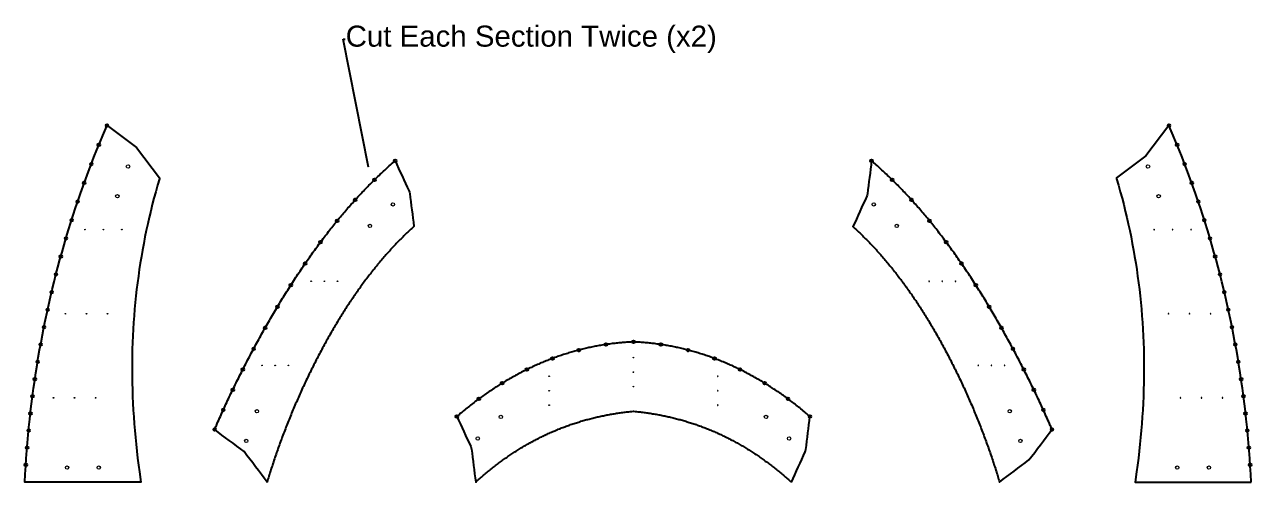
# Model space of a CAD drawing. Header units: inches. Extents: x 27 to 260, y 20 to 257.
# Drawn here: x 27.4 to 260.4, y 19.7 to 106.8 of the extents above; entities that cross this region are included whole.
import ezdxf
from ezdxf import colors
from ezdxf.entities.mleader import LeaderData, LeaderLine
from ezdxf.math import Vec2, Vec3

# ---------------------------------------------------------------- set-up
doc = ezdxf.new("R2010")
doc.units = ezdxf.units.IN
doc.header["$MEASUREMENT"] = 0
doc.layers.add('Annotation', color=7, linetype='Continuous', lineweight=9)
doc.layers.add('Drilling', color=3, linetype='Continuous', lineweight=13)
doc.layers.add('Rib Indication', color=1, linetype='Continuous')
doc.styles.get("Standard").update_dxf_attribs({"font": 'Arial.ttf'})

# ---------------------------------------------------------------- blocks, each defined once
blk = doc.blocks.new('*U220')
at = {"layer": 'Drilling'}
blk.add_circle((0, 0), 0.0625, dxfattribs=at)
blk = doc.blocks.new('*U221')
at = {"layer": 'Drilling', "color": 0, "linetype": 'ByBlock', "lineweight": -2, "transparency": 16777216}
for p in [(0, 0), (4, 0), (8, 0)]:
    blk.add_blockref('*U220', p, dxfattribs=at)
blk = doc.blocks.new('*U222')
at = {"layer": 'Drilling'}
blk.add_circle((0, 0), 0.0625, dxfattribs=at)
blk = doc.blocks.new('*U223')
at = {"layer": 'Drilling', "color": 0, "linetype": 'ByBlock', "lineweight": -2, "transparency": 16777216}
for p in [(0, 0), (4, 0), (8, 0)]:
    blk.add_blockref('*U222', p, dxfattribs=at)
blk = doc.blocks.new('*U224')
at = {"layer": 'Drilling'}
blk.add_circle((0, 0), 0.0625, dxfattribs=at)
blk = doc.blocks.new('*U225')
at = {"layer": 'Drilling', "color": 0, "linetype": 'ByBlock', "lineweight": -2, "transparency": 16777216}
for p in [(0, 0), (3.5, 0), (7, 0)]:
    blk.add_blockref('*U224', p, dxfattribs=at)
blk = doc.blocks.new('*U226')
at = {"layer": 'Drilling'}
blk.add_circle((0, 0), 0.0625, dxfattribs=at)
blk = doc.blocks.new('*U227')
at = {"layer": 'Drilling', "color": 0, "linetype": 'ByBlock', "lineweight": -2, "transparency": 16777216}
for p in [(0, 0), (2.75, 0), (5.5, 0)]:
    blk.add_blockref('*U226', p, dxfattribs=at)
blk = doc.blocks.new('*U228')
at = {"layer": 'Drilling'}
blk.add_circle((0, 0), 0.0625, dxfattribs=at)
blk = doc.blocks.new('*U229')
at = {"layer": 'Drilling', "color": 0, "linetype": 'ByBlock', "lineweight": -2, "transparency": 16777216}
for p in [(0, 0), (2.75, 0), (5.5, 0)]:
    blk.add_blockref('*U228', p, dxfattribs=at)
blk = doc.blocks.new('*U230')
at = {"layer": 'Drilling'}
blk.add_circle((0, 0), 0.0625, dxfattribs=at)
blk = doc.blocks.new('*U231')
at = {"layer": 'Drilling', "color": 0, "linetype": 'ByBlock', "lineweight": -2, "transparency": 16777216}
for p in [(0, 0), (2.75, 0), (5.5, 0)]:
    blk.add_blockref('*U230', p, dxfattribs=at)
blk = doc.blocks.new('*U232')
at = {"layer": 'Drilling'}
blk.add_circle((0, 0), 0.0625, dxfattribs=at)
blk = doc.blocks.new('*U233')
at = {"layer": 'Drilling', "color": 0, "linetype": 'ByBlock', "lineweight": -2, "transparency": 16777216}
for p in [(0, 0), (2.5, 0), (5, 0)]:
    blk.add_blockref('*U232', p, dxfattribs=at)
blk = doc.blocks.new('*U234')
at = {"layer": 'Drilling'}
blk.add_circle((0, 0), 0.0625, dxfattribs=at)
blk = doc.blocks.new('*U235')
at = {"layer": 'Drilling', "color": 0, "linetype": 'ByBlock', "lineweight": -2, "transparency": 16777216}
for p in [(0, 0), (2.5, 0), (5, 0)]:
    blk.add_blockref('*U234', p, dxfattribs=at)
blk = doc.blocks.new('*U236')
at = {"layer": 'Drilling'}
blk.add_circle((0, 0), 0.0625, dxfattribs=at)
blk = doc.blocks.new('*U237')
at = {"layer": 'Drilling', "color": 0, "linetype": 'ByBlock', "lineweight": -2, "transparency": 16777216}
for p in [(0, 0), (4, 0), (8, 0)]:
    blk.add_blockref('*U236', p, dxfattribs=at)
blk = doc.blocks.new('*U238')
at = {"layer": 'Drilling'}
blk.add_circle((0, 0), 0.0625, dxfattribs=at)
blk = doc.blocks.new('*U239')
at = {"layer": 'Drilling', "color": 0, "linetype": 'ByBlock', "lineweight": -2, "transparency": 16777216}
for p in [(0, 0), (4, 0), (8, 0)]:
    blk.add_blockref('*U238', p, dxfattribs=at)
blk = doc.blocks.new('*U240')
at = {"layer": 'Drilling'}
blk.add_circle((0, 0), 0.0625, dxfattribs=at)
blk = doc.blocks.new('*U241')
at = {"layer": 'Drilling', "color": 0, "linetype": 'ByBlock', "lineweight": -2, "transparency": 16777216}
for p in [(0, 0), (3.5, 0), (7, 0)]:
    blk.add_blockref('*U240', p, dxfattribs=at)
blk = doc.blocks.new('*U242')
at = {"layer": 'Drilling'}
blk.add_circle((0, 0), 0.0625, dxfattribs=at)
blk = doc.blocks.new('*U243')
at = {"layer": 'Drilling', "color": 0, "linetype": 'ByBlock', "lineweight": -2, "transparency": 16777216}
for p in [(0, 0), (2.5, 0), (5, 0)]:
    blk.add_blockref('*U242', p, dxfattribs=at)
blk = doc.blocks.new('*U244')
at = {"layer": 'Drilling'}
blk.add_circle((0, 0), 0.0625, dxfattribs=at)
blk = doc.blocks.new('*U245')
at = {"layer": 'Drilling', "color": 0, "linetype": 'ByBlock', "lineweight": -2, "transparency": 16777216}
for p in [(0, 0), (2.5, 0), (5, 0)]:
    blk.add_blockref('*U244', p, dxfattribs=at)

msp = doc.modelspace()

# ---------------------------------------------------------------- linework, layer by layer
for points in [[(53.06243, 77.63309), (53.00954, 77.45673), (52.65683, 76.23712), (52.31657, 75.01549), (51.98875, 73.79182), (51.67337, 72.56611), (51.37042, 71.33834), (51.0799, 70.1085), (50.8018, 68.87659), (50.53611, 67.64258), (50.28285, 66.40648), (50.042, 65.16827), (49.81355, 63.92793), (49.59752, 62.68545), (49.39389, 61.44083), (49.20266, 60.19405), (49.02384, 58.9451), (48.85742, 57.69397), (48.70339, 56.44064), (48.56177, 55.18511), (48.43255, 53.92735), (48.31573, 52.66737), (48.21131, 51.40515), (48.1193, 50.14067), (48.03969, 48.87393), (47.97248, 47.60491), (47.91769, 46.33361), (47.8753, 45.06001), (47.84533, 43.7841), (47.82777, 42.50586), (47.82263, 41.2253), (47.82992, 39.9424), (47.84964, 38.65714), (47.88178, 37.36953), (47.92636, 36.07954), (47.98339, 34.78718), (48.05286, 33.49242), (48.13477, 32.19527), (48.22915, 30.89571), (48.33599, 29.59373), (48.45529, 28.28933), (48.58707, 26.9825), (48.73133, 25.67323), (48.88807, 24.36151), (49.05731, 23.04735), (49.23905, 21.73072), (49.52171, 19.81113), (27.47401, 19.81113), (27.5526, 21.31285), (27.64198, 22.81147), (27.74214, 24.30699), (27.8531, 25.79942), (27.97485, 27.28875), (28.10739, 28.77498), (28.25072, 30.25811), (28.40485, 31.73815), (28.56976, 33.21509), (28.74546, 34.68893), (28.93196, 36.15967), (29.12925, 37.62732), (29.33733, 39.09186), (29.5562, 40.55331), (29.78586, 42.01167), (30.02631, 43.46692), (30.27755, 44.91908), (30.53959, 46.36814), (30.81241, 47.8141), (31.09603, 49.25696), (31.39044, 50.69673), (31.69564, 52.1334), (32.01163, 53.56697), (32.33841, 54.99744), (32.67598, 56.42482), (33.02434, 57.8491), (33.3835, 59.27028), (33.75344, 60.68836), (34.13418, 62.10334), (34.52571, 63.51523), (34.92803, 64.92402), (35.34114, 66.32971), (35.76504, 67.73231), (36.19973, 69.1318), (36.64522, 70.5282), (37.10149, 71.92151), (37.56856, 73.31171), (38.04642, 74.69882), (38.53506, 76.08282), (39.0345, 77.46374), (39.54474, 78.84155), (40.06576, 80.21626), (40.59757, 81.58788), (41.14017, 82.9564), (41.69357, 84.32183), (42.25776, 85.68415), (42.83273, 87.04338), (43.0799, 87.61561), (48.67096, 83.4245)], [(260.34203, 19.81113), (260.26345, 21.31285), (260.17407, 22.81147), (260.07391, 24.30699), (259.96295, 25.79942), (259.8412, 27.28875), (259.70866, 28.77498), (259.56533, 30.25811), (259.4112, 31.73815), (259.24629, 33.21509), (259.07058, 34.68893), (258.88409, 36.15967), (258.6868, 37.62732), (258.47872, 39.09186), (258.25985, 40.55331), (258.03019, 42.01167), (257.78974, 43.46692), (257.5385, 44.91908), (257.27646, 46.36814), (257.00364, 47.8141), (256.72002, 49.25696), (256.42561, 50.69673), (256.12041, 52.1334), (255.80442, 53.56697), (255.47764, 54.99744), (255.14007, 56.42482), (254.7917, 57.8491), (254.43255, 59.27028), (254.0626, 60.68836), (253.68187, 62.10334), (253.29034, 63.51523), (252.88802, 64.92402), (252.47491, 66.32971), (252.05101, 67.73231), (251.61631, 69.1318), (251.17083, 70.5282), (250.71456, 71.92151), (250.24749, 73.31171), (249.76963, 74.69882), (249.28098, 76.08282), (248.78154, 77.46374), (248.27131, 78.84155), (247.75029, 80.21626), (247.21848, 81.58788), (246.67587, 82.9564), (246.12248, 84.32183), (245.55829, 85.68415), (244.98332, 87.04338), (244.73615, 87.61561), (240.34468, 81.8242), (234.75362, 77.63309), (234.80651, 77.45673), (235.15922, 76.23712), (235.49948, 75.01549), (235.8273, 73.79182), (236.14268, 72.56611), (236.44563, 71.33834), (236.73615, 70.1085), (237.01425, 68.87659), (237.27993, 67.64258), (237.5332, 66.40648), (237.77405, 65.16827), (238.0025, 63.92793), (238.21853, 62.68545), (238.42216, 61.44083), (238.61339, 60.19405), (238.79221, 58.9451), (238.95863, 57.69397), (239.11265, 56.44064), (239.25428, 55.18511), (239.3835, 53.92735), (239.50032, 52.66737), (239.60473, 51.40515), (239.69675, 50.14067), (239.77636, 48.87393), (239.84357, 47.60491), (239.89836, 46.33361), (239.94075, 45.06001), (239.97072, 43.7841), (239.98828, 42.50586), (239.99341, 41.2253), (239.98613, 39.9424), (239.96641, 38.65714), (239.93427, 37.36953), (239.88968, 36.07954), (239.83266, 34.78718), (239.76319, 33.49242), (239.68127, 32.19527), (239.5869, 30.89571), (239.48006, 29.59373), (239.36076, 28.28933), (239.22898, 26.9825), (239.08472, 25.67323), (238.92797, 24.36151), (238.75874, 23.04735), (238.577, 21.73072), (238.29434, 19.81113)]]:
    msp.add_lwpolyline(points, close=True)
for points, knots in [([(97.77878, 80.88091), (97.70043, 80.81396), (97.62207, 80.74701), (97.54372, 80.68007), (97.25467, 80.42547), (96.96562, 80.17087), (96.67657, 79.91627), (96.38877, 79.65511), (96.10097, 79.39394), (95.81317, 79.13278), (95.52662, 78.86506), (95.24008, 78.59734), (94.95353, 78.32962), (94.66824, 78.05534), (94.38294, 77.78106), (94.09765, 77.50678), (93.81361, 77.22594), (93.52957, 76.9451), (93.24552, 76.66425), (92.96274, 76.37685), (92.67995, 76.08945), (92.39716, 75.80205), (92.11562, 75.50809), (91.83409, 75.21413), (91.55255, 74.92016), (91.27227, 74.61964), (90.99198, 74.31912), (90.7117, 74.0186), (90.43267, 73.71152), (90.15364, 73.40443), (89.8746, 73.09735), (89.59682, 72.78371), (89.31905, 72.47007), (89.04127, 72.15643), (88.76474, 71.83622), (88.48821, 71.51602), (88.21169, 71.19582), (87.93641, 70.86905), (87.66114, 70.54229), (87.38587, 70.21553), (87.11185, 69.88221), (86.83782, 69.54888), (86.5638, 69.21556), (86.29103, 68.87568), (86.01826, 68.53579), (85.7455, 68.19591), (85.47398, 67.84947), (85.20246, 67.50302), (84.93095, 67.15658), (84.66068, 66.80358), (84.39042, 66.45057), (84.12015, 66.09757), (83.85114, 65.738), (83.58213, 65.37844), (83.31312, 65.01888), (83.04536, 64.65275), (82.7776, 64.28663), (82.50984, 63.9205), (82.24334, 63.54782), (81.97683, 63.17513), (81.71032, 62.80245), (81.44507, 62.42321), (81.17982, 62.04396), (80.91456, 61.66472), (80.65056, 61.27891), (80.38656, 60.89311), (80.12256, 60.5073), (79.85981, 60.11494), (79.59706, 59.72257), (79.33431, 59.33021), (79.07281, 58.93128), (78.81132, 58.53236), (78.54982, 58.13343), (78.28958, 57.72794), (78.02933, 57.32246), (77.76909, 56.91697), (77.5101, 56.50493), (77.25111, 56.09288), (76.99211, 55.68084), (76.73438, 55.26223), (76.47664, 54.84362), (76.2189, 54.42502), (75.96241, 53.99985), (75.70592, 53.57469), (75.44944, 53.14952), (75.1942, 52.71779), (74.93897, 52.28607), (74.68374, 51.85434), (74.43093, 51.41882), (74.17812, 50.98329), (73.92531, 50.54777), (73.6761, 50.11122), (73.42688, 49.67466), (73.17767, 49.23811), (72.93206, 48.80052), (72.68644, 48.36293), (72.44083, 47.92535), (72.19881, 47.48672), (71.95679, 47.0481), (71.71477, 46.60948), (71.47635, 46.16983), (71.23793, 45.73018), (70.99951, 45.29053), (70.76469, 44.84984), (70.52986, 44.40916), (70.29504, 43.96847), (70.06381, 43.52675), (69.83259, 43.08504), (69.60136, 42.64332), (69.37373, 42.20057), (69.1461, 41.75782), (68.91847, 41.31507), (68.69444, 40.87128), (68.47041, 40.4275), (68.24637, 39.98372), (68.02594, 39.5389), (67.8055, 39.09409), (67.58507, 38.64927), (67.36823, 38.20343), (67.15139, 37.75758), (66.93455, 37.31173), (66.72131, 36.86485), (66.50807, 36.41797), (66.29483, 35.97109), (66.08518, 35.52317), (65.87554, 35.07526), (65.66589, 34.62735), (65.45985, 34.1784), (65.2538, 33.72946), (65.04775, 33.28051), (64.8453, 32.83053), (64.64285, 32.38056), (64.4404, 31.93058), (64.24155, 31.47957), (64.04269, 31.02856), (63.84384, 30.57755), (63.73097, 30.31625), (63.61811, 30.05495), (63.50524, 29.79365), (65.36893, 28.39661), (67.23261, 26.99957), (69.0963, 25.60253), (70.56012, 23.67206), (72.02394, 21.74159), (73.48776, 19.81112), (73.59185, 20.1582), (73.69594, 20.50528), (73.80003, 20.85236), (73.92591, 21.25756), (74.05178, 21.66276), (74.17765, 22.06795), (74.30768, 22.47249), (74.4377, 22.87702), (74.56773, 23.28155), (74.70191, 23.68542), (74.8361, 24.08929), (74.97028, 24.49316), (75.10862, 24.89637), (75.24697, 25.29958), (75.38531, 25.70279), (75.52781, 26.10535), (75.67032, 26.5079), (75.81282, 26.91046), (75.95949, 27.31236), (76.10616, 27.71426), (76.25282, 28.11616), (76.40366, 28.51742), (76.55449, 28.91867), (76.70532, 29.31992), (76.86032, 29.72052), (77.01533, 30.12113), (77.17033, 30.52173), (77.3295, 30.92169), (77.48867, 31.32165), (77.64785, 31.72161), (77.81119, 32.12092), (77.97454, 32.52024), (78.13788, 32.91955), (78.30541, 33.31823), (78.47293, 33.71691), (78.64045, 34.11558), (78.81215, 34.51362), (78.98385, 34.91166), (79.15555, 35.30969), (79.33144, 35.70709), (79.50732, 36.10449), (79.6832, 36.50189), (79.86327, 36.89866), (80.04333, 37.29543), (80.2234, 37.69219), (80.40765, 38.08833), (80.5919, 38.48446), (80.77616, 38.8806), (80.9646, 39.2761), (81.15304, 39.6716), (81.34148, 40.06711), (81.53412, 40.46198), (81.72675, 40.85686), (81.91939, 41.25173), (82.11607, 41.64569), (82.31276, 42.03965), (82.50944, 42.4336), (82.7089, 42.82369), (82.90836, 43.21378), (83.10782, 43.60386), (83.30905, 43.98766), (83.51027, 44.37146), (83.7115, 44.75526), (83.91461, 45.13303), (84.11772, 45.51079), (84.32083, 45.88856), (84.52581, 46.26029), (84.7308, 46.63203), (84.93579, 47.00376), (85.14264, 47.36947), (85.3495, 47.73517), (85.55635, 48.10087), (85.76507, 48.46055), (85.97378, 48.82023), (86.18249, 49.17991), (86.39306, 49.53356), (86.60362, 49.88721), (86.81419, 50.24086), (87.02659, 50.58849), (87.23899, 50.93612), (87.4514, 51.28375), (87.66563, 51.62537), (87.87987, 51.96698), (88.09411, 52.30859), (88.31016, 52.64419), (88.52622, 52.97979), (88.74228, 53.31539), (88.96015, 53.64498), (89.17802, 53.97457), (89.39589, 54.30416), (89.61557, 54.62775), (89.83524, 54.95133), (90.05492, 55.27492), (90.27638, 55.59251), (90.49785, 55.9101), (90.71932, 56.22769), (90.94257, 56.53928), (91.16583, 56.85088), (91.38908, 57.16248), (91.61411, 57.46809), (91.83914, 57.77371), (92.06416, 58.07932), (92.29096, 58.37896), (92.51775, 58.6786), (92.74455, 58.97824), (92.9731, 59.27191), (93.20166, 59.56558), (93.43021, 59.85925), (93.66051, 60.14696), (93.89081, 60.43468), (94.12111, 60.72239), (94.35316, 61.00416), (94.5852, 61.28592), (94.81724, 61.56769), (95.05102, 61.84352), (95.28479, 62.11934), (95.51857, 62.39517), (95.75407, 62.66508), (95.98957, 62.93498), (96.22508, 63.20488), (96.4623, 63.46887), (96.69952, 63.73286), (96.93674, 63.99685), (97.17567, 64.25495), (97.4146, 64.51304), (97.65353, 64.77113), (97.89417, 65.02333), (98.13481, 65.27554), (98.37545, 65.52774), (98.61779, 65.77408), (98.86013, 66.02041), (99.10247, 66.26675), (99.3465, 66.50722), (99.59054, 66.7477), (99.83458, 66.98818), (100.08031, 67.22282), (100.32604, 67.45746), (100.57177, 67.6921), (100.81919, 67.92092), (101.06661, 68.14973), (101.31403, 68.37855), (101.32929, 68.39222), (101.34456, 68.40588), (101.35982, 68.41955), (101.09274, 70.51085), (100.82566, 72.60215), (100.55857, 74.69345), (100.53878, 74.8484), (100.49449, 75.00201), (100.42898, 75.14382), (99.54558, 77.05619), (98.66218, 78.96855), (97.77878, 80.88091)], [0, 0, 0, 0, 1, 1, 1, 2, 2, 2, 3, 3, 3, 4, 4, 4, 5, 5, 5, 6, 6, 6, 7, 7, 7, 8, 8, 8, 9, 9, 9, 10, 10, 10, 11, 11, 11, 12, 12, 12, 13, 13, 13, 14, 14, 14, 15, 15, 15, 16, 16, 16, 17, 17, 17, 18, 18, 18, 19, 19, 19, 20, 20, 20, 21, 21, 21, 22, 22, 22, 23, 23, 23, 24, 24, 24, 25, 25, 25, 26, 26, 26, 27, 27, 27, 28, 28, 28, 29, 29, 29, 30, 30, 30, 31, 31, 31, 32, 32, 32, 33, 33, 33, 34, 34, 34, 35, 35, 35, 36, 36, 36, 37, 37, 37, 38, 38, 38, 39, 39, 39, 40, 40, 40, 41, 41, 41, 42, 42, 42, 43, 43, 43, 44, 44, 44, 45, 45, 45, 46, 46, 46, 47, 47, 47, 48, 48, 48, 49, 49, 49, 50, 50, 50, 51, 51, 51, 52, 52, 52, 53, 53, 53, 54, 54, 54, 55, 55, 55, 56, 56, 56, 57, 57, 57, 58, 58, 58, 59, 59, 59, 60, 60, 60, 61, 61, 61, 62, 62, 62, 63, 63, 63, 64, 64, 64, 65, 65, 65, 66, 66, 66, 67, 67, 67, 68, 68, 68, 69, 69, 69, 70, 70, 70, 71, 71, 71, 72, 72, 72, 73, 73, 73, 74, 74, 74, 75, 75, 75, 76, 76, 76, 77, 77, 77, 78, 78, 78, 79, 79, 79, 80, 80, 80, 81, 81, 81, 82, 82, 82, 83, 83, 83, 84, 84, 84, 85, 85, 85, 86, 86, 86, 87, 87, 87, 88, 88, 88, 89, 89, 89, 90, 90, 90, 91, 91, 91, 92, 92, 92, 93, 93, 93, 94, 94, 94, 95, 95, 95, 96, 96, 96, 96.992445375, 96.992445375, 96.992445375, 97.461095006, 97.461095006, 97.461095006, 98.461095006, 98.461095006, 98.461095006, 98.461095006]), ([(188.26323, 80.88091), (188.34158, 80.81397), (188.41994, 80.74702), (188.49829, 80.68007), (188.78734, 80.42547), (189.07639, 80.17087), (189.36544, 79.91627), (189.65324, 79.65511), (189.94104, 79.39395), (190.22884, 79.13279), (190.51539, 78.86507), (190.80193, 78.59735), (191.08848, 78.32963), (191.37377, 78.05535), (191.65907, 77.78106), (191.94436, 77.50678), (192.2284, 77.22594), (192.51244, 76.9451), (192.79648, 76.66426), (193.07927, 76.37686), (193.36206, 76.08946), (193.64485, 75.80205), (193.92639, 75.50809), (194.20792, 75.21413), (194.48946, 74.92017), (194.76974, 74.61965), (195.05003, 74.31913), (195.33031, 74.0186), (195.60934, 73.71152), (195.88837, 73.40444), (196.1674, 73.09736), (196.44518, 72.78371), (196.72296, 72.47007), (197.00074, 72.15643), (197.27727, 71.83623), (197.55379, 71.51602), (197.83032, 71.19582), (198.10559, 70.86906), (198.38087, 70.5423), (198.65614, 70.21553), (198.93016, 69.88221), (199.20418, 69.54889), (199.47821, 69.21556), (199.75098, 68.87568), (200.02374, 68.5358), (200.29651, 68.19591), (200.56803, 67.84947), (200.83955, 67.50303), (201.11106, 67.15658), (201.38133, 66.80358), (201.65159, 66.45058), (201.92185, 66.09757), (202.19087, 65.73801), (202.45988, 65.37844), (202.72889, 65.01888), (202.99665, 64.65276), (203.26441, 64.28663), (203.53217, 63.92051), (203.79867, 63.54782), (204.06518, 63.17514), (204.33168, 62.80245), (204.59694, 62.42321), (204.86219, 62.04397), (205.12745, 61.66472), (205.39145, 61.27892), (205.65545, 60.89311), (205.91945, 60.50731), (206.1822, 60.11494), (206.44495, 59.72258), (206.7077, 59.33021), (206.96919, 58.93129), (207.23069, 58.53236), (207.49219, 58.13343), (207.75243, 57.72795), (208.01268, 57.32246), (208.27292, 56.91698), (208.53191, 56.50493), (208.7909, 56.09289), (209.04989, 55.68084), (209.30763, 55.26223), (209.56537, 54.84363), (209.82311, 54.42502), (210.0796, 53.99986), (210.33608, 53.57469), (210.59257, 53.14952), (210.8478, 52.7178), (211.10304, 52.28607), (211.35827, 51.85434), (211.61108, 51.41882), (211.86389, 50.9833), (212.1167, 50.54778), (212.36591, 50.11122), (212.61512, 49.67467), (212.86434, 49.23811), (213.10995, 48.80052), (213.35557, 48.36294), (213.60118, 47.92535), (213.8432, 47.48673), (214.08522, 47.04811), (214.32723, 46.60949), (214.56566, 46.16984), (214.80408, 45.73018), (215.0425, 45.29053), (215.27732, 44.84985), (215.51214, 44.40916), (215.74697, 43.96848), (215.97819, 43.52676), (216.20942, 43.08504), (216.44065, 42.64332), (216.66828, 42.20057), (216.89591, 41.75782), (217.12354, 41.31507), (217.34757, 40.87129), (217.5716, 40.42751), (217.79564, 39.98372), (218.01607, 39.53891), (218.23651, 39.09409), (218.45694, 38.64928), (218.67378, 38.20343), (218.89062, 37.75758), (219.10746, 37.31173), (219.3207, 36.86485), (219.53394, 36.41797), (219.74718, 35.97109), (219.95683, 35.52318), (220.16647, 35.07527), (220.37612, 34.62735), (220.58216, 34.17841), (220.78821, 33.72946), (220.99426, 33.28052), (221.19671, 32.83054), (221.39916, 32.38056), (221.60161, 31.93058), (221.80046, 31.47957), (221.99932, 31.02856), (222.19817, 30.57755), (222.31104, 30.31625), (222.4239, 30.05495), (222.53677, 29.79365), (221.07295, 27.86318), (219.60913, 25.93271), (218.14531, 24.00224), (216.28162, 22.6052), (214.41793, 21.20817), (212.55425, 19.81113), (212.45016, 20.15821), (212.34607, 20.50529), (212.24198, 20.85237), (212.1161, 21.25757), (211.99023, 21.66276), (211.86436, 22.06796), (211.73433, 22.47249), (211.60431, 22.87702), (211.47428, 23.28155), (211.34009, 23.68542), (211.20591, 24.08929), (211.07173, 24.49316), (210.93338, 24.89638), (210.79504, 25.29959), (210.6567, 25.7028), (210.5142, 26.10535), (210.37169, 26.50791), (210.22919, 26.91046), (210.08252, 27.31237), (209.93585, 27.71427), (209.78919, 28.11617), (209.63835, 28.51742), (209.48752, 28.91867), (209.33669, 29.31992), (209.18168, 29.72053), (209.02668, 30.12113), (208.87168, 30.52174), (208.71251, 30.92169), (208.55333, 31.32165), (208.39416, 31.72161), (208.23082, 32.12093), (208.06747, 32.52024), (207.90412, 32.91956), (207.7366, 33.31824), (207.56908, 33.71691), (207.40156, 34.11559), (207.22986, 34.51362), (207.05816, 34.91166), (206.88646, 35.3097), (206.71057, 35.7071), (206.53469, 36.1045), (206.35881, 36.5019), (206.17874, 36.89867), (205.99868, 37.29543), (205.81861, 37.6922), (205.63436, 38.08833), (205.45011, 38.48447), (205.26585, 38.8806), (205.07741, 39.2761), (204.88897, 39.67161), (204.70053, 40.06711), (204.50789, 40.46199), (204.31526, 40.85686), (204.12262, 41.25174), (203.92594, 41.64569), (203.72925, 42.03965), (203.53257, 42.43361), (203.33311, 42.82369), (203.13365, 43.21378), (202.93419, 43.60387), (202.73296, 43.98767), (202.53174, 44.37147), (202.33051, 44.75526), (202.1274, 45.13303), (201.92429, 45.5108), (201.72118, 45.88856), (201.51619, 46.2603), (201.31121, 46.63203), (201.10622, 47.00377), (200.89937, 47.36947), (200.69251, 47.73517), (200.48566, 48.10088), (200.27694, 48.46056), (200.06823, 48.82023), (199.85951, 49.17991), (199.64895, 49.53356), (199.43839, 49.88721), (199.22782, 50.24087), (199.01542, 50.5885), (198.80301, 50.93613), (198.59061, 51.28376), (198.37637, 51.62537), (198.16214, 51.96698), (197.9479, 52.3086), (197.73184, 52.6442), (197.51579, 52.97979), (197.29973, 53.31539), (197.08186, 53.64498), (196.86399, 53.97457), (196.64612, 54.30416), (196.42644, 54.62775), (196.20677, 54.95134), (195.98709, 55.27492), (195.76563, 55.59251), (195.54416, 55.9101), (195.32269, 56.22769), (195.09944, 56.53929), (194.87618, 56.85089), (194.65293, 57.16248), (194.4279, 57.4681), (194.20287, 57.77371), (193.97784, 58.07933), (193.75105, 58.37897), (193.52425, 58.6786), (193.29746, 58.97824), (193.06891, 59.27191), (192.84035, 59.56558), (192.6118, 59.85926), (192.3815, 60.14697), (192.1512, 60.43468), (191.92089, 60.7224), (191.68885, 61.00416), (191.45681, 61.28593), (191.22477, 61.56769), (190.99099, 61.84352), (190.75721, 62.11935), (190.52344, 62.39518), (190.28794, 62.66508), (190.05243, 62.93498), (189.81693, 63.20489), (189.57971, 63.46888), (189.34249, 63.73287), (189.10527, 63.99686), (188.86634, 64.25495), (188.62741, 64.51304), (188.38848, 64.77113), (188.14784, 65.02334), (187.9072, 65.27554), (187.66656, 65.52775), (187.42422, 65.77408), (187.18188, 66.02042), (186.93954, 66.26675), (186.69551, 66.50723), (186.45147, 66.74771), (186.20743, 66.98819), (185.9617, 67.22283), (185.71597, 67.45746), (185.47024, 67.6921), (185.22526, 67.91867), (184.98027, 68.14523), (184.73529, 68.37179), (185.60751, 70.2998), (186.47973, 72.22781), (187.35194, 74.15582), (187.41633, 74.29815), (187.46222, 74.45118), (187.48153, 74.6062), (187.7421, 76.69777), (188.00266, 78.78934), (188.26323, 80.88091)], [0, 0, 0, 0, 1, 1, 1, 2, 2, 2, 3, 3, 3, 4, 4, 4, 5, 5, 5, 6, 6, 6, 7, 7, 7, 8, 8, 8, 9, 9, 9, 10, 10, 10, 11, 11, 11, 12, 12, 12, 13, 13, 13, 14, 14, 14, 15, 15, 15, 16, 16, 16, 17, 17, 17, 18, 18, 18, 19, 19, 19, 20, 20, 20, 21, 21, 21, 22, 22, 22, 23, 23, 23, 24, 24, 24, 25, 25, 25, 26, 26, 26, 27, 27, 27, 28, 28, 28, 29, 29, 29, 30, 30, 30, 31, 31, 31, 32, 32, 32, 33, 33, 33, 34, 34, 34, 35, 35, 35, 36, 36, 36, 37, 37, 37, 38, 38, 38, 39, 39, 39, 40, 40, 40, 41, 41, 41, 42, 42, 42, 43, 43, 43, 44, 44, 44, 45, 45, 45, 46, 46, 46, 47, 47, 47, 48, 48, 48, 49, 49, 49, 50, 50, 50, 51, 51, 51, 52, 52, 52, 53, 53, 53, 54, 54, 54, 55, 55, 55, 56, 56, 56, 57, 57, 57, 58, 58, 58, 59, 59, 59, 60, 60, 60, 61, 61, 61, 62, 62, 62, 63, 63, 63, 64, 64, 64, 65, 65, 65, 66, 66, 66, 67, 67, 67, 68, 68, 68, 69, 69, 69, 70, 70, 70, 71, 71, 71, 72, 72, 72, 73, 73, 73, 74, 74, 74, 75, 75, 75, 76, 76, 76, 77, 77, 77, 78, 78, 78, 79, 79, 79, 80, 80, 80, 81, 81, 81, 82, 82, 82, 83, 83, 83, 84, 84, 84, 85, 85, 85, 86, 86, 86, 87, 87, 87, 88, 88, 88, 89, 89, 89, 90, 90, 90, 91, 91, 91, 92, 92, 92, 93, 93, 93, 94, 94, 94, 95, 95, 95, 96, 96, 96, 96.468649631, 96.468649631, 96.468649631, 97.468649631, 97.468649631, 97.468649631, 97.468649631]), ([(173.04216, 19.76337), (173.91438, 21.69138), (174.7866, 23.61939), (175.65882, 25.5474), (175.72321, 25.68973), (175.76909, 25.84276), (175.78841, 25.99777), (176.04897, 28.08935), (176.30954, 30.18092), (176.5701, 32.27249), (176.35815, 32.45358), (176.1462, 32.63468), (175.93425, 32.81577), (175.6427, 33.05725), (175.35114, 33.29873), (175.05958, 33.54021), (174.76677, 33.77513), (174.47397, 34.01005), (174.18116, 34.24497), (173.8871, 34.47333), (173.59303, 34.70169), (173.29897, 34.93005), (173.00366, 35.15185), (172.70835, 35.37365), (172.41303, 35.59545), (172.11647, 35.81068), (171.8199, 36.02592), (171.52333, 36.24116), (171.22552, 36.44984), (170.9277, 36.65852), (170.62988, 36.8672), (170.33081, 37.06932), (170.03174, 37.27144), (169.73266, 37.47356), (169.43234, 37.66911), (169.13202, 37.86467), (168.83169, 38.06023), (168.53012, 38.24923), (168.22854, 38.43823), (167.92696, 38.62722), (167.62414, 38.80966), (167.32131, 38.9921), (167.01848, 39.17454), (166.7144, 39.35042), (166.41032, 39.52629), (166.10624, 39.70217), (165.8009, 39.87149), (165.49557, 40.04081), (165.19023, 40.21012), (164.88365, 40.37288), (164.57706, 40.53564), (164.27048, 40.6984), (163.96264, 40.85459), (163.6548, 41.01079), (163.34696, 41.16699), (163.03787, 41.31662), (162.72878, 41.46626), (162.41969, 41.6159), (162.10934, 41.75897), (161.799, 41.90205), (161.48866, 42.04513), (161.17706, 42.18164), (160.86546, 42.31816), (160.55387, 42.45468), (160.24102, 42.58463), (159.92817, 42.71459), (159.61532, 42.84454), (159.30122, 42.96794), (158.98712, 43.09134), (158.67302, 43.21473), (158.35767, 43.33157), (158.04231, 43.4484), (157.72696, 43.56524), (157.41035, 43.67551), (157.09375, 43.78579), (156.77714, 43.89607), (156.45928, 43.99978), (156.14142, 44.1035), (155.82356, 44.20721), (155.50445, 44.30437), (155.18534, 44.40152), (154.86623, 44.49868), (154.54587, 44.58927), (154.2255, 44.67987), (153.90514, 44.77046), (153.58353, 44.8545), (153.26191, 44.93853), (152.94029, 45.02256), (152.61742, 45.10004), (152.29456, 45.17751), (151.97169, 45.25499), (151.64757, 45.3259), (151.32345, 45.39682), (150.99933, 45.46773), (150.67395, 45.53208), (150.34858, 45.59644), (150.0232, 45.66079), (149.69658, 45.71858), (149.36995, 45.77638), (149.04333, 45.83417), (148.71545, 45.88541), (148.38757, 45.93664), (148.05969, 45.98787), (147.73056, 46.03255), (147.40143, 46.07722), (147.0723, 46.12189), (146.74192, 46.16), (146.41153, 46.19812), (146.08115, 46.23623), (145.74951, 46.26778), (145.41788, 46.29934), (145.08624, 46.33089), (144.75335, 46.35588), (144.42046, 46.38087), (144.08758, 46.40587), (143.7381, 46.4243), (143.38863, 46.44273), (143.03916, 46.46116), (142.68969, 46.44273), (142.34022, 46.4243), (141.99075, 46.40587), (141.65786, 46.38087), (141.32497, 46.35588), (140.99208, 46.33089), (140.66045, 46.29934), (140.32881, 46.26778), (139.99718, 46.23623), (139.66679, 46.19812), (139.33641, 46.16), (139.00603, 46.12189), (138.6769, 46.07722), (138.34776, 46.03255), (138.01863, 45.98787), (137.69076, 45.93664), (137.36288, 45.88541), (137.035, 45.83417), (136.70837, 45.77638), (136.38175, 45.71858), (136.05512, 45.66079), (135.72975, 45.59644), (135.40437, 45.53208), (135.079, 45.46773), (134.75488, 45.39682), (134.43076, 45.3259), (134.10664, 45.25499), (133.78377, 45.17751), (133.4609, 45.10004), (133.13803, 45.02256), (132.81642, 44.93853), (132.4948, 44.8545), (132.17318, 44.77046), (131.85282, 44.67987), (131.53246, 44.58927), (131.21209, 44.49868), (130.89298, 44.40152), (130.57387, 44.30437), (130.25476, 44.20721), (129.9369, 44.1035), (129.61904, 43.99978), (129.30118, 43.89607), (128.98458, 43.78579), (128.66797, 43.67551), (128.35137, 43.56524), (128.03601, 43.4484), (127.72066, 43.33157), (127.40531, 43.21473), (127.09121, 43.09134), (126.7771, 42.96794), (126.463, 42.84454), (126.15015, 42.71459), (125.83731, 42.58463), (125.52446, 42.45468), (125.21286, 42.31816), (124.90127, 42.18164), (124.58967, 42.04513), (124.27933, 41.90205), (123.96898, 41.75897), (123.65864, 41.6159), (123.34955, 41.46626), (123.04046, 41.31662), (122.73136, 41.16699), (122.42353, 41.01079), (122.11569, 40.85459), (121.80785, 40.6984), (121.50126, 40.53564), (121.19468, 40.37288), (120.88809, 40.21012), (120.58276, 40.04081), (120.27742, 39.87149), (119.97209, 39.70217), (119.66801, 39.52629), (119.36393, 39.35042), (119.05985, 39.17454), (118.75702, 38.9921), (118.45419, 38.80966), (118.15136, 38.62722), (117.84978, 38.43823), (117.54821, 38.24923), (117.24663, 38.06023), (116.94631, 37.86467), (116.64598, 37.66911), (116.34566, 37.47356), (116.04659, 37.27144), (115.74752, 37.06932), (115.44845, 36.8672), (115.15063, 36.65852), (114.85281, 36.44984), (114.55499, 36.24116), (114.25843, 36.02592), (113.96186, 35.81068), (113.66529, 35.59545), (113.36998, 35.37365), (113.07467, 35.15185), (112.77935, 34.93005), (112.48529, 34.70169), (112.19123, 34.47333), (111.89717, 34.24497), (111.60436, 34.01005), (111.31155, 33.77513), (111.01874, 33.54021), (110.72719, 33.29873), (110.43563, 33.05725), (110.14407, 32.81577), (109.93212, 32.63468), (109.72017, 32.45358), (109.50822, 32.27249), (110.39162, 30.36013), (111.27503, 28.44777), (112.15843, 26.53541), (112.22394, 26.39359), (112.26822, 26.23999), (112.28801, 26.08503), (112.5551, 23.99373), (112.82218, 21.90243), (113.08927, 19.81113), (113.32311, 20.02048), (113.55696, 20.22982), (113.7908, 20.43917), (114.0416, 20.65639), (114.2924, 20.87362), (114.5432, 21.09084), (114.79569, 21.3023), (115.04818, 21.51376), (115.30067, 21.72521), (115.55485, 21.93092), (115.80903, 22.13663), (116.06321, 22.34234), (116.31908, 22.54232), (116.57495, 22.7423), (116.83083, 22.94227), (117.0884, 23.13654), (117.34598, 23.33081), (117.60355, 23.52508), (117.86283, 23.71366), (118.1221, 23.90224), (118.38138, 24.09082), (118.64237, 24.27373), (118.90336, 24.45664), (119.16435, 24.63956), (119.42706, 24.81682), (119.68977, 24.99408), (119.95248, 25.17134), (120.21692, 25.34298), (120.48136, 25.51461), (120.7458, 25.68625), (121.01198, 25.85227), (121.27817, 26.0183), (121.54435, 26.18433), (121.81229, 26.34476), (122.08022, 26.5052), (122.34816, 26.66564), (122.61787, 26.82051), (122.88757, 26.97538), (123.15728, 27.13025), (123.42877, 27.27957), (123.70026, 27.42889), (123.97176, 27.57821), (124.24505, 27.722), (124.51834, 27.86579), (124.79164, 28.00958), (125.06675, 28.14785), (125.34187, 28.28613), (125.61698, 28.4244), (125.89394, 28.55718), (126.1709, 28.68996), (126.44785, 28.82274), (126.72667, 28.95003), (127.00549, 29.07733), (127.2843, 29.20463), (127.565, 29.32646), (127.84571, 29.44829), (128.12641, 29.57012), (128.40902, 29.6865), (128.69162, 29.80287), (128.97423, 29.91925), (129.25877, 30.03019), (129.54331, 30.14113), (129.82785, 30.25206), (130.11434, 30.35757), (130.40083, 30.46308), (130.68733, 30.56858), (130.9758, 30.66867), (131.26428, 30.76876), (131.55275, 30.86885), (131.84323, 30.96352), (132.13371, 31.0582), (132.42419, 31.15287), (132.7167, 31.24214), (133.00922, 31.33141), (133.30173, 31.42068), (133.5963, 31.50455), (133.89087, 31.58842), (134.18544, 31.67228), (134.4821, 31.75076), (134.77876, 31.82923), (135.07541, 31.9077), (135.37418, 31.98078), (135.67295, 32.05385), (135.97171, 32.12693), (136.27262, 32.19461), (136.57352, 32.2623), (136.87443, 32.32998), (137.1775, 32.39227), (137.48056, 32.45455), (137.78363, 32.51684), (138.08889, 32.57373), (138.39414, 32.63062), (138.6994, 32.68751), (139.00687, 32.73899), (139.31433, 32.79048), (139.6218, 32.84197), (139.93151, 32.88805), (140.24121, 32.93413), (140.55092, 32.98021), (140.86288, 33.02088), (141.17485, 33.06155), (141.48681, 33.10221), (141.80106, 33.13746), (142.11531, 33.17271), (142.42955, 33.20795), (142.63276, 33.22709), (142.83596, 33.24623), (143.03916, 33.26537), (143.24237, 33.24623), (143.44557, 33.22709), (143.64877, 33.20795), (143.96302, 33.17271), (144.27727, 33.13746), (144.59151, 33.10221), (144.90348, 33.06155), (145.21544, 33.02088), (145.52741, 32.98021), (145.83711, 32.93413), (146.14682, 32.88805), (146.45652, 32.84197), (146.76399, 32.79048), (147.07146, 32.73899), (147.37893, 32.68751), (147.68418, 32.63062), (147.98944, 32.57373), (148.29469, 32.51684), (148.59776, 32.45455), (148.90083, 32.39227), (149.2039, 32.32998), (149.5048, 32.2623), (149.80571, 32.19461), (150.10661, 32.12693), (150.40538, 32.05385), (150.70415, 31.98078), (151.00291, 31.9077), (151.29957, 31.82923), (151.59622, 31.75076), (151.89288, 31.67228), (152.18745, 31.58842), (152.48202, 31.50455), (152.77659, 31.42068), (153.06911, 31.33141), (153.36162, 31.24214), (153.65413, 31.15287), (153.94461, 31.0582), (154.23509, 30.96352), (154.52557, 30.86885), (154.81405, 30.76876), (155.10252, 30.66867), (155.391, 30.56858), (155.67749, 30.46308), (155.96398, 30.35757), (156.25048, 30.25206), (156.53502, 30.14113), (156.81956, 30.03019), (157.10409, 29.91925), (157.3867, 29.80287), (157.66931, 29.6865), (157.95192, 29.57012), (158.23262, 29.44829), (158.51332, 29.32646), (158.79402, 29.20463), (159.07284, 29.07733), (159.35166, 28.95003), (159.63047, 28.82274), (159.90743, 28.68996), (160.18439, 28.55718), (160.46134, 28.4244), (160.73646, 28.28613), (161.01157, 28.14785), (161.28669, 28.00958), (161.55998, 27.86579), (161.83328, 27.722), (162.10657, 27.57821), (162.37806, 27.42889), (162.64955, 27.27957), (162.92105, 27.13025), (163.19075, 26.97538), (163.46046, 26.82051), (163.73017, 26.66564), (163.9981, 26.5052), (164.26604, 26.34476), (164.53398, 26.18433), (164.80016, 26.0183), (165.06634, 25.85227), (165.33252, 25.68625), (165.59696, 25.51461), (165.8614, 25.34298), (166.12585, 25.17134), (166.38856, 24.99408), (166.65127, 24.81682), (166.91398, 24.63956), (167.17496, 24.45664), (167.43595, 24.27373), (167.69694, 24.09082), (167.95622, 23.90224), (168.2155, 23.71366), (168.47478, 23.52508), (168.73235, 23.33081), (168.98992, 23.13654), (169.2475, 22.94227), (169.50337, 22.7423), (169.75925, 22.54232), (170.01512, 22.34234), (170.2693, 22.13663), (170.52348, 21.93092), (170.77766, 21.72521), (171.03015, 21.51376), (171.28264, 21.3023), (171.53512, 21.09084), (171.78592, 20.87362), (172.03672, 20.65639), (172.28752, 20.43917), (172.53909, 20.21395), (172.79066, 19.98874), (173.04223, 19.76352)], [0, 0, 0, 0, 1, 1, 1, 1.468649631, 1.468649631, 1.468649631, 2.468649631, 2.468649631, 2.468649631, 3.468649631, 3.468649631, 3.468649631, 4.468649631, 4.468649631, 4.468649631, 5.468649631, 5.468649631, 5.468649631, 6.468649631, 6.468649631, 6.468649631, 7.468649631, 7.468649631, 7.468649631, 8.468649631, 8.468649631, 8.468649631, 9.468649631, 9.468649631, 9.468649631, 10.468649631, 10.468649631, 10.468649631, 11.468649631, 11.468649631, 11.468649631, 12.468649631, 12.468649631, 12.468649631, 13.468649631, 13.468649631, 13.468649631, 14.468649631, 14.468649631, 14.468649631, 15.468649631, 15.468649631, 15.468649631, 16.468649631, 16.468649631, 16.468649631, 17.468649631, 17.468649631, 17.468649631, 18.468649631, 18.468649631, 18.468649631, 19.468649631, 19.468649631, 19.468649631, 20.468649631, 20.468649631, 20.468649631, 21.468649631, 21.468649631, 21.468649631, 22.468649631, 22.468649631, 22.468649631, 23.468649631, 23.468649631, 23.468649631, 24.468649631, 24.468649631, 24.468649631, 25.468649631, 25.468649631, 25.468649631, 26.468649631, 26.468649631, 26.468649631, 27.468649631, 27.468649631, 27.468649631, 28.468649631, 28.468649631, 28.468649631, 29.468649631, 29.468649631, 29.468649631, 30.468649631, 30.468649631, 30.468649631, 31.468649631, 31.468649631, 31.468649631, 32.468649631, 32.468649631, 32.468649631, 33.468649631, 33.468649631, 33.468649631, 34.468649631, 34.468649631, 34.468649631, 35.468649631, 35.468649631, 35.468649631, 36.468649631, 36.468649631, 36.468649631, 37.468649631, 37.468649631, 37.468649631, 38.468649631, 38.468649631, 38.468649631, 39.468649631, 39.468649631, 39.468649631, 40.468649631, 40.468649631, 40.468649631, 41.468649631, 41.468649631, 41.468649631, 42.468649631, 42.468649631, 42.468649631, 43.468649631, 43.468649631, 43.468649631, 44.468649631, 44.468649631, 44.468649631, 45.468649631, 45.468649631, 45.468649631, 46.468649631, 46.468649631, 46.468649631, 47.468649631, 47.468649631, 47.468649631, 48.468649631, 48.468649631, 48.468649631, 49.468649631, 49.468649631, 49.468649631, 50.468649631, 50.468649631, 50.468649631, 51.468649631, 51.468649631, 51.468649631, 52.468649631, 52.468649631, 52.468649631, 53.468649631, 53.468649631, 53.468649631, 54.468649631, 54.468649631, 54.468649631, 55.468649631, 55.468649631, 55.468649631, 56.468649631, 56.468649631, 56.468649631, 57.468649631, 57.468649631, 57.468649631, 58.468649631, 58.468649631, 58.468649631, 59.468649631, 59.468649631, 59.468649631, 60.468649631, 60.468649631, 60.468649631, 61.468649631, 61.468649631, 61.468649631, 62.468649631, 62.468649631, 62.468649631, 63.468649631, 63.468649631, 63.468649631, 64.468649631, 64.468649631, 64.468649631, 65.468649631, 65.468649631, 65.468649631, 66.468649631, 66.468649631, 66.468649631, 67.468649631, 67.468649631, 67.468649631, 68.468649631, 68.468649631, 68.468649631, 69.468649631, 69.468649631, 69.468649631, 70.468649631, 70.468649631, 70.468649631, 71.468649631, 71.468649631, 71.468649631, 72.468649631, 72.468649631, 72.468649631, 73.468649631, 73.468649631, 73.468649631, 74.468649631, 74.468649631, 74.468649631, 75.468649631, 75.468649631, 75.468649631, 75.937299263, 75.937299263, 75.937299263, 76.929744637, 76.929744637, 76.929744637, 77.929744637, 77.929744637, 77.929744637, 78.929744637, 78.929744637, 78.929744637, 79.929744637, 79.929744637, 79.929744637, 80.929744637, 80.929744637, 80.929744637, 81.929744637, 81.929744637, 81.929744637, 82.929744637, 82.929744637, 82.929744637, 83.929744637, 83.929744637, 83.929744637, 84.929744637, 84.929744637, 84.929744637, 85.929744637, 85.929744637, 85.929744637, 86.929744637, 86.929744637, 86.929744637, 87.929744637, 87.929744637, 87.929744637, 88.929744637, 88.929744637, 88.929744637, 89.929744637, 89.929744637, 89.929744637, 90.929744637, 90.929744637, 90.929744637, 91.929744637, 91.929744637, 91.929744637, 92.929744637, 92.929744637, 92.929744637, 93.929744637, 93.929744637, 93.929744637, 94.929744637, 94.929744637, 94.929744637, 95.929744637, 95.929744637, 95.929744637, 96.929744637, 96.929744637, 96.929744637, 97.929744637, 97.929744637, 97.929744637, 98.929744637, 98.929744637, 98.929744637, 99.929744637, 99.929744637, 99.929744637, 100.929744637, 100.929744637, 100.929744637, 101.929744637, 101.929744637, 101.929744637, 102.929744637, 102.929744637, 102.929744637, 103.929744637, 103.929744637, 103.929744637, 104.929744637, 104.929744637, 104.929744637, 105.929744637, 105.929744637, 105.929744637, 106.929744637, 106.929744637, 106.929744637, 107.929744637, 107.929744637, 107.929744637, 108.929744637, 108.929744637, 108.929744637, 109.929744637, 109.929744637, 109.929744637, 110.929744637, 110.929744637, 110.929744637, 111.929744637, 111.929744637, 111.929744637, 112.929744637, 112.929744637, 112.929744637, 113.929744637, 113.929744637, 113.929744637, 114.929744637, 114.929744637, 114.929744637, 115.929744637, 115.929744637, 115.929744637, 116.929744637, 116.929744637, 116.929744637, 117.929744637, 117.929744637, 117.929744637, 118.929744637, 118.929744637, 118.929744637, 119.929744637, 119.929744637, 119.929744637, 120.929744637, 120.929744637, 120.929744637, 121.929744637, 121.929744637, 121.929744637, 122.929744637, 122.929744637, 122.929744637, 123.929744637, 123.929744637, 123.929744637, 124.929744637, 124.929744637, 124.929744637, 125.929744637, 125.929744637, 125.929744637, 126.929744637, 126.929744637, 126.929744637, 127.929744637, 127.929744637, 127.929744637, 128.929744637, 128.929744637, 128.929744637, 129.929744637, 129.929744637, 129.929744637, 130.929744637, 130.929744637, 130.929744637, 131.929744637, 131.929744637, 131.929744637, 132.929744637, 132.929744637, 132.929744637, 133.929744637, 133.929744637, 133.929744637, 134.929744637, 134.929744637, 134.929744637, 135.929744637, 135.929744637, 135.929744637, 136.929744637, 136.929744637, 136.929744637, 137.929744637, 137.929744637, 137.929744637, 138.929744637, 138.929744637, 138.929744637, 139.929744637, 139.929744637, 139.929744637, 140.929744637, 140.929744637, 140.929744637, 141.929744637, 141.929744637, 141.929744637, 142.929744637, 142.929744637, 142.929744637, 143.929744637, 143.929744637, 143.929744637, 144.929744637, 144.929744637, 144.929744637, 145.929744637, 145.929744637, 145.929744637, 146.929744637, 146.929744637, 146.929744637, 147.929744637, 147.929744637, 147.929744637, 148.929744637, 148.929744637, 148.929744637, 148.929744637])]:
    msp.add_open_spline(points, degree=3, knots=knots)
at = {"layer": 'Drilling'}
for centre in [(47.05894, 79.80027), (240.75711, 79.80027), (45.03449, 74.15212), (97.37, 72.59896), (188.672, 72.59897), (242.78156, 74.15212), (92.99097, 68.49725), (193.05104, 68.49726), (71.53318, 33.27461), (214.50883, 33.27461), (117.85752, 32.19397), (168.2208, 32.19397), (113.47849, 28.09226), (172.59984, 28.09226), (69.50873, 27.62646), (216.53328, 27.62646), (35.49786, 22.56113), (41.49786, 22.56113), (246.31819, 22.56113), (252.31819, 22.56113)]:
    msp.add_circle(centre, 0.3225, dxfattribs=at)
at = {"layer": 'Rib Indication'}
for centre in [(43.0799, 87.61561), (244.73615, 87.61561), (41.53101, 83.92073), (246.28504, 83.92073), (40.08897, 80.27613), (97.77878, 80.88091), (188.26323, 80.88091), (247.72708, 80.27613), (38.75005, 76.67725), (93.85404, 77.26591), (192.18797, 77.26591), (249.066, 76.67725), (37.5055, 73.12401), (90.1912, 73.44578), (195.8508, 73.44579), (250.31055, 73.12401), (36.35278, 69.61155), (86.7841, 69.48353), (199.25791, 69.48353), (251.46326, 69.61155), (35.28495, 66.13852), (83.62203, 65.43177), (202.41998, 65.43177), (252.5311, 66.13852), (34.29979, 62.70056), (253.51625, 62.70056), (80.68983, 61.3363), (205.35218, 61.3363), (33.3903, 59.29634), (254.42575, 59.29634), (32.55675, 55.92066), (77.97122, 57.23191), (208.07079, 57.23192), (255.2593, 55.92066), (31.79234, 52.57212), (75.44944, 53.14952), (210.59257, 53.14952), (256.02371, 52.57212), (31.09413, 49.24731), (73.10197, 49.10323), (212.94004, 49.10323), (256.72192, 49.24731), (143.03916, 46.46116), (30.46249, 45.94179), (70.90991, 45.12237), (132.68798, 44.90497), (137.83017, 45.95842), (148.24815, 45.95842), (153.39034, 44.90497), (215.1321, 45.12238), (257.35356, 45.94179), (29.89189, 42.65337), (127.66108, 43.30949), (158.41724, 43.30949), (257.92416, 42.65337), (29.38026, 39.37854), (68.86216, 41.20352), (122.79494, 41.19776), (163.28339, 41.19776), (217.17985, 41.20353), (258.43579, 39.37854), (66.95038, 37.34427), (118.12889, 38.61314), (167.94943, 38.61314), (219.09163, 37.34428), (28.92612, 36.11364), (113.69316, 35.61567), (172.38517, 35.61567), (258.88992, 36.11364), (28.53933, 32.8533), (65.1675, 33.54142), (220.87451, 33.54143), (259.27672, 32.8533), (109.50822, 32.27249), (176.5701, 32.27249), (28.18703, 29.59901), (63.50524, 29.79365), (222.53677, 29.79365), (259.62902, 29.59901), (27.89748, 26.34234), (259.91857, 26.34234), (27.66003, 23.08102), (260.15602, 23.08102)]:
    msp.add_circle(centre, 0.25, dxfattribs=at)

# ---------------------------------------------------------------- block references
at = {"layer": 'Drilling'}
for name, p in [('*U225', (38.88378, 67.81113)), ('*U245', (81.84664, 57.98917)), ('*U223', (35.17261, 51.81113)), ('*U243', (72.51638, 41.98917)), ('*U221', (32.90378, 35.81113))]:
    msp.add_blockref(name, p, dxfattribs=at)
at = {"layer": 'Drilling', "xscale": -1}
for name, p in [('*U241', (248.93227, 67.81113)), ('*U235', (204.19536, 57.98917)), ('*U239', (252.64344, 51.81113)), ('*U233', (213.52563, 41.98917)), ('*U237', (254.91227, 35.81113))]:
    msp.add_blockref(name, p, dxfattribs=at)
at = {"layer": 'Drilling', "rotation": 270}
for name, p in [('*U229', (143.03916, 43.45838)), ('*U227', (127.03916, 39.91819))]:
    msp.add_blockref(name, p, dxfattribs=at)
at = {"layer": 'Drilling', "xscale": -1, "rotation": 90}
msp.add_blockref('*U231', (159.03916, 39.91819), dxfattribs=at)

# ---------------------------------------------------------------- leaders
at = {"layer": 'Annotation'}
ml = msp.add_multileader_mtext('Standard', dxfattribs=at)
ml.set_content('\\A1;Cut Each Section Twice (x2) ', color=256)
ml.set_leader_properties()
ml.build(insert=Vec2(0, 0))
ml.multileader.update_dxf_attribs({"text_right_attachment_type": 6, "dogleg_length": 0.36, "arrow_head_size": 0.18})
ctx = ml.context
ctx.base_point, ctx.arrow_head_size, ctx.landing_gap_size, ctx.plane_origin = Vec3(88.30265, 104.04412), 0.18, 0.09, Vec3(223.84178, 68.80473)
ctx.right_attachment = 6
notes = []
notes.append((ctx, [(1, (1, 1, 0), (87.94265, 104.04412), (1, 0), 0.36, [(0, [(92.77014, 79.49148)], 0, [])])]))
ctx.mtext.insert, ctx.mtext.flow_direction = Vec3(88.39265, 106.58982), 5
for ctx, leaders in notes:
    for number, flags, end, landing, length, lines in leaders:
        leader = LeaderData()
        leader.index, (leader.has_last_leader_line, leader.has_dogleg_vector, leader.attachment_direction) = number, flags
        leader.last_leader_point, leader.dogleg_vector, leader.dogleg_length = Vec3(end), Vec3(landing), length
        for number, points, colour, breaks in lines:
            line = LeaderLine()
            line.index, line.vertices, line.color, line.breaks = number, Vec3.list(points), colors.encode_raw_color(colour), breaks
            leader.lines.append(line)
        ctx.leaders.append(leader)

doc.saveas('drawing.dxf')
